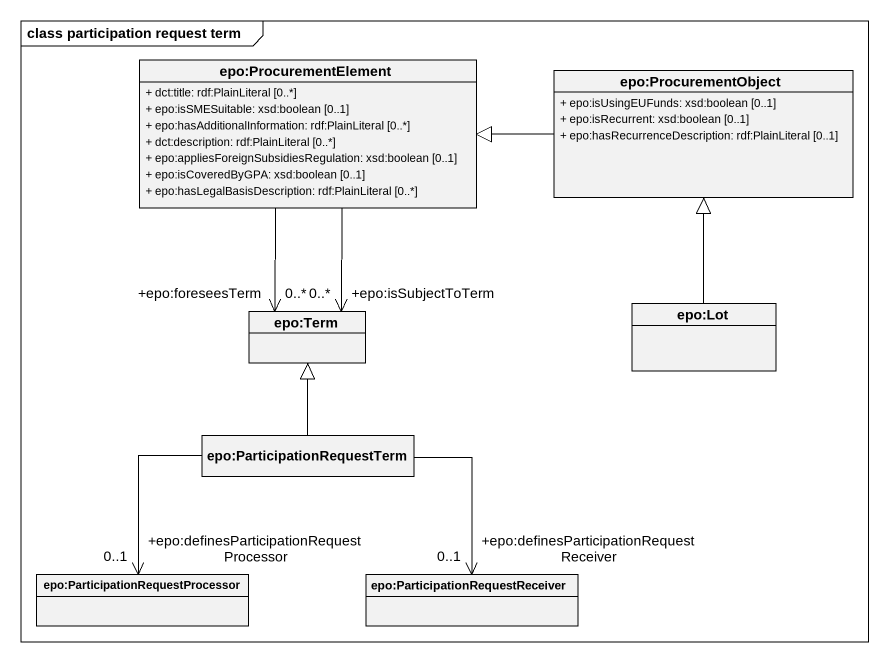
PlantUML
@startuml
mainframe class participation request term
hide circle
hide empty members
skinparam classAttributeIconSize 0
class "epo:ProcurementElement" as epo_ProcurementElement {
  + dct:title: rdf:PlainLiteral [0..*]
  + epo:isSMESuitable: xsd:boolean [0..1]
  + epo:hasAdditionalInformation: rdf:PlainLiteral [0..*]
  + dct:description: rdf:PlainLiteral [0..*]
  + epo:appliesForeignSubsidiesRegulation: xsd:boolean [0..1]
  + epo:isCoveredByGPA: xsd:boolean [0..1]
  + epo:hasLegalBasisDescription: rdf:PlainLiteral [0..*]
}
class "epo:ProcurementObject" as epo_ProcurementObject {
  + epo:isUsingEUFunds: xsd:boolean [0..1]
  + epo:isRecurrent: xsd:boolean [0..1]
  + epo:hasRecurrenceDescription: rdf:PlainLiteral [0..1]
}
class "epo:Term" as epo_Term
class "epo:Lot" as epo_Lot
class "epo:ParticipationRequestTerm" as epo_ParticipationRequestTerm
class "epo:ParticipationRequestProcessor" as epo_ParticipationRequestProc
class "epo:ParticipationRequestReceiver" as epo_ParticipationRequestRece
epo_ProcurementElement --> "+epo:isSubjectToTerm\n0..*" epo_Term
epo_ProcurementElement --> "+epo:foreseesTerm\n0..*" epo_Term
epo_ProcurementObject -left-|> epo_ProcurementElement
epo_Lot -up-|> epo_ProcurementObject
epo_ParticipationRequestTerm -up-|> epo_Term
epo_ParticipationRequestTerm --> "+epo:definesParticipationRequestProcessor\n0..1" epo_ParticipationRequestProc
epo_ParticipationRequestTerm --> "+epo:definesParticipationRequestReceiver\n0..1" epo_ParticipationRequestRece
@enduml
